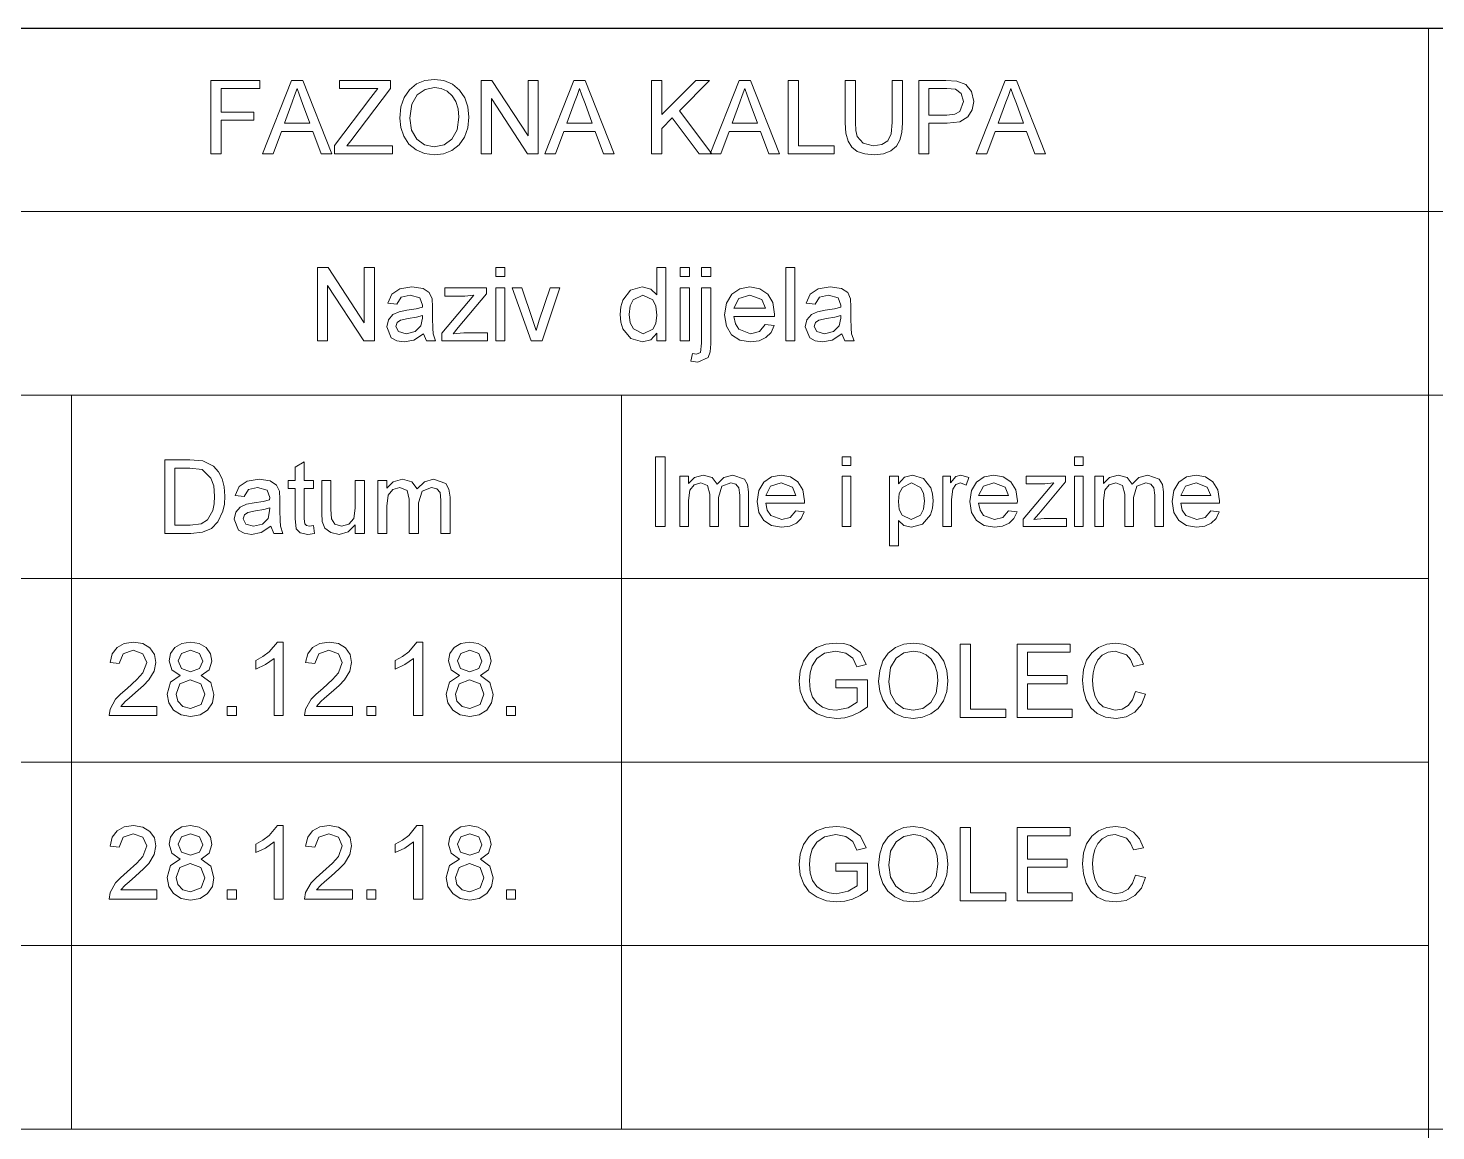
# Model space of a CAD drawing. Extents: x 0 to 297, y 0 to 420.
# Drawn here: x 233.89 to 260.75, y 18.97 to 40 of the extents above; entities that cross this region are included whole.
import ezdxf

# ---------------------------------------------------------------- set-up
doc = ezdxf.new("R2010")
doc.units = 0

msp = doc.modelspace()

# ---------------------------------------------------------------- linework, layer by layer
at = {"color": 7, "lineweight": 30}
msp.add_line((142.421, 40), (292, 40), dxfattribs=at)
at = {"color": 7, "lineweight": 13}
for p, q in [((260.611, 40), (260.611, 5)), ((142.421, 36.5), (292, 36.5)), ((292, 33), (142.421, 33)), ((142.421, 29.5), (260.611, 29.5)), ((142.421, 26), (260.611, 26)), ((142.421, 22.5), (260.611, 22.5)), ((142.421, 19), (292, 19))]:
    msp.add_line(p, q, dxfattribs=at)
at = {"color": 7, "lineweight": 13, "ltscale": 0.35}
for p, q in [((234.711, 33), (234.711, 19)), ((245.211, 33), (245.211, 19))]:
    msp.add_line(p, q, dxfattribs=at)
at = {"color": 7, "lineweight": 13}
for points in [[(237.376, 37.602), (237.376, 39.002), (238.31, 39.002), (238.31, 38.847), (237.571, 38.847), (237.571, 38.4), (238.193, 38.4), (238.193, 38.244), (237.571, 38.244), (237.571, 37.602)], [(238.357, 37.602), (238.912, 39.002), (239.127, 39.002), (239.682, 37.602), (239.476, 37.602), (239.32, 38.03), (238.719, 38.03), (238.562, 37.602)], [(239.732, 37.602), (239.732, 37.765), (240.429, 38.677), (240.559, 38.847), (239.829, 38.847), (239.829, 39.002), (240.802, 39.002), (240.802, 38.847), (240.042, 37.854), (239.969, 37.758), (240.84, 37.758), (240.84, 37.602)], [(240.977, 38.284), (240.997, 38.498), (241.059, 38.679), (241.161, 38.826), (241.297, 38.935), (241.456, 39), (241.639, 39.022), (241.821, 38.999), (241.984, 38.93), (242.119, 38.82), (242.218, 38.673), (242.279, 38.498), (242.299, 38.3), (242.278, 38.1), (242.214, 37.921), (242.111, 37.775), (241.973, 37.669), (241.812, 37.604), (241.638, 37.583), (241.453, 37.607), (241.289, 37.678), (241.154, 37.79), (241.056, 37.937), (240.996, 38.106)], [(242.532, 37.602), (242.532, 39.002), (242.738, 39.002), (243.427, 37.945), (243.427, 39.002), (243.621, 39.002), (243.621, 37.602), (243.415, 37.602), (242.727, 38.66), (242.727, 37.602)], [(243.746, 37.602), (244.301, 39.002), (244.516, 39.002), (245.071, 37.602), (244.865, 37.602), (244.709, 38.03), (244.108, 38.03), (243.952, 37.602)], [(245.782, 37.602), (245.782, 39.002), (245.977, 39.002), (245.977, 38.354), (246.625, 39.002), (246.891, 39.002), (246.314, 38.426), (246.93, 37.602), (246.692, 37.602), (246.178, 38.289), (245.977, 38.088), (245.977, 37.602)], [(246.899, 37.602), (247.454, 39.002), (247.669, 39.002), (248.224, 37.602), (248.019, 37.602), (247.862, 38.03), (247.261, 38.03), (247.105, 37.602)], [(248.391, 37.602), (248.391, 39.002), (248.585, 39.002), (248.585, 37.758), (249.266, 37.758), (249.266, 37.602)], [(250.374, 39.002), (250.569, 39.002), (250.569, 38.196), (250.557, 38.007), (250.522, 37.862), (250.455, 37.75), (250.351, 37.661), (250.209, 37.602), (250.028, 37.583), (249.851, 37.6), (249.709, 37.65), (249.603, 37.733), (249.533, 37.846), (249.493, 37.998), (249.48, 38.196), (249.48, 39.002), (249.674, 39.002), (249.674, 38.202), (249.682, 38.045), (249.707, 37.936), (249.818, 37.804), (250.012, 37.758), (250.18, 37.781), (250.291, 37.85), (250.354, 37.984), (250.374, 38.202)], [(250.88, 37.602), (250.88, 39.002), (251.399, 39.002), (251.608, 38.989), (251.778, 38.925), (251.888, 38.792), (251.93, 38.604), (251.902, 38.442), (251.82, 38.307), (251.665, 38.216), (251.422, 38.186), (251.074, 38.186), (251.074, 37.602)], [(251.977, 37.602), (252.532, 39.002), (252.747, 39.002), (253.302, 37.602), (253.097, 37.602), (252.94, 38.03), (252.339, 38.03), (252.183, 37.602)], [(238.777, 38.186), (239.262, 38.186), (239.124, 38.563), (239.065, 38.722), (239.019, 38.847), (238.972, 38.718), (238.924, 38.588)], [(241.171, 38.281), (241.204, 38.056), (241.304, 37.884), (241.453, 37.775), (241.637, 37.738), (241.823, 37.775), (241.973, 37.885), (242.071, 38.063), (242.104, 38.301), (242.09, 38.461), (242.048, 38.599), (241.979, 38.712), (241.883, 38.796), (241.768, 38.849), (241.64, 38.866), (241.461, 38.833), (241.309, 38.731), (241.206, 38.552)], [(244.166, 38.186), (244.651, 38.186), (244.513, 38.563), (244.454, 38.722), (244.409, 38.847), (244.361, 38.718), (244.313, 38.588)], [(247.319, 38.186), (247.804, 38.186), (247.666, 38.563), (247.607, 38.722), (247.562, 38.847), (247.514, 38.718), (247.466, 38.588)], [(251.074, 38.341), (251.42, 38.341), (251.567, 38.358), (251.663, 38.409), (251.735, 38.599), (251.693, 38.751), (251.581, 38.834), (251.416, 38.847), (251.074, 38.847)], [(252.397, 38.186), (252.882, 38.186), (252.744, 38.563), (252.685, 38.722), (252.64, 38.847), (252.592, 38.718), (252.545, 38.588)], [(239.407, 34.035), (239.407, 35.435), (239.613, 35.435), (240.302, 34.377), (240.302, 35.435), (240.496, 35.435), (240.496, 34.035), (240.29, 34.035), (239.602, 35.092), (239.602, 34.035)], [(242.81, 35.26), (242.81, 35.435), (242.985, 35.435), (242.985, 35.26)], [(245.882, 34.035), (245.882, 34.181), (245.766, 34.057), (245.607, 34.015), (245.39, 34.081), (245.237, 34.266), (245.196, 34.394), (245.182, 34.539), (245.195, 34.683), (245.232, 34.812), (245.382, 35), (245.606, 35.065), (245.767, 35.023), (245.882, 34.913), (245.882, 35.435), (246.057, 35.435), (246.057, 34.035)], [(246.33, 35.26), (246.33, 35.435), (246.505, 35.435), (246.505, 35.26)], [(246.738, 35.26), (246.738, 35.435), (246.913, 35.435), (246.913, 35.26)], [(248.344, 34.035), (248.344, 35.435), (248.519, 35.435), (248.519, 34.035)], [(241.43, 34.171), (241.246, 34.05), (241.063, 34.015), (240.921, 34.035), (240.816, 34.096), (240.73, 34.303), (240.762, 34.438), (240.848, 34.536), (240.967, 34.592), (241.114, 34.618), (241.288, 34.645), (241.409, 34.676), (241.41, 34.718), (241.364, 34.856), (241.177, 34.91), (241.006, 34.871), (240.924, 34.735), (240.749, 34.754), (240.825, 34.928), (240.978, 35.03), (241.21, 35.065), (241.422, 35.034), (241.542, 34.957), (241.596, 34.839), (241.605, 34.685), (241.605, 34.468), (241.608, 34.28), (241.616, 34.17), (241.663, 34.035), (241.488, 34.035)], [(241.78, 34.035), (241.78, 34.181), (242.394, 34.91), (242.217, 34.89), (241.838, 34.89), (241.838, 35.046), (242.635, 35.046), (242.635, 34.93), (242.095, 34.29), (241.995, 34.171), (242.203, 34.19), (242.655, 34.19), (242.655, 34.035)], [(242.81, 34.035), (242.81, 35.046), (242.985, 35.046), (242.985, 34.035)], [(243.488, 34.035), (243.121, 35.046), (243.307, 35.046), (243.514, 34.44), (243.578, 34.236), (243.641, 34.429), (243.85, 35.046), (244.035, 35.046), (243.693, 34.035)], [(246.33, 34.035), (246.33, 35.046), (246.505, 35.046), (246.505, 34.035)], [(246.532, 33.645), (246.564, 33.795), (246.64, 33.782), (246.714, 33.816), (246.738, 33.989), (246.738, 35.046), (246.913, 35.046), (246.913, 33.981), (246.901, 33.823), (246.865, 33.721), (246.664, 33.626)], [(247.953, 34.346), (248.125, 34.326), (248.063, 34.195), (247.966, 34.097), (247.834, 34.036), (247.67, 34.015), (247.467, 34.049), (247.31, 34.151), (247.211, 34.314), (247.177, 34.532), (247.211, 34.757), (247.312, 34.925), (247.466, 35.03), (247.66, 35.065), (247.848, 35.031), (247.999, 34.929), (248.097, 34.765), (248.13, 34.546), (248.129, 34.501), (247.352, 34.501), (247.382, 34.36), (247.451, 34.256), (247.673, 34.171), (247.842, 34.213)], [(249.413, 34.171), (249.23, 34.05), (249.047, 34.015), (248.905, 34.035), (248.8, 34.096), (248.713, 34.303), (248.746, 34.438), (248.832, 34.536), (248.951, 34.592), (249.098, 34.618), (249.272, 34.645), (249.393, 34.676), (249.394, 34.718), (249.347, 34.856), (249.161, 34.91), (248.989, 34.871), (248.908, 34.735), (248.733, 34.754), (248.809, 34.928), (248.962, 35.03), (249.193, 35.065), (249.406, 35.034), (249.526, 34.957), (249.58, 34.839), (249.588, 34.685), (249.588, 34.468), (249.591, 34.28), (249.6, 34.17), (249.647, 34.035), (249.472, 34.035)], [(245.357, 34.54), (245.377, 34.378), (245.436, 34.263), (245.623, 34.171), (245.807, 34.258), (245.863, 34.369), (245.882, 34.526), (245.863, 34.698), (245.805, 34.817), (245.615, 34.91), (245.431, 34.821), (245.376, 34.706)], [(247.352, 34.657), (247.955, 34.657), (247.886, 34.823), (247.659, 34.91), (247.447, 34.841)], [(241.41, 34.521), (241.297, 34.49), (241.139, 34.464), (240.993, 34.433), (240.928, 34.384), (240.905, 34.312), (240.955, 34.211), (241.102, 34.171), (241.273, 34.212), (241.383, 34.319), (241.409, 34.466)], [(249.394, 34.521), (249.281, 34.49), (249.122, 34.464), (248.977, 34.433), (248.911, 34.384), (248.888, 34.312), (248.939, 34.211), (249.086, 34.171), (249.257, 34.212), (249.366, 34.319), (249.393, 34.466)], [(236.493, 30.364), (236.493, 31.764), (236.971, 31.764), (237.218, 31.744), (237.422, 31.644), (237.518, 31.537), (237.586, 31.405), (237.627, 31.249), (237.641, 31.072), (237.631, 30.922), (237.604, 30.789), (237.509, 30.585), (237.383, 30.458), (237.217, 30.388), (236.994, 30.364)], [(239.332, 30.511), (239.352, 30.36), (239.222, 30.345), (239.076, 30.374), (239.003, 30.45), (238.982, 30.649), (238.982, 31.22), (238.846, 31.22), (238.846, 31.375), (238.982, 31.375), (238.982, 31.625), (239.157, 31.728), (239.157, 31.375), (239.332, 31.375), (239.332, 31.22), (239.157, 31.22), (239.157, 30.638), (239.166, 30.545), (239.196, 30.513), (239.256, 30.5)], [(245.859, 30.497), (245.859, 31.826), (246.044, 31.826), (246.044, 30.497)], [(249.422, 31.66), (249.422, 31.826), (249.588, 31.826), (249.588, 31.66)], [(253.852, 31.66), (253.852, 31.826), (254.018, 31.826), (254.018, 31.66)], [(236.688, 30.52), (236.978, 30.52), (237.189, 30.546), (237.311, 30.62), (237.41, 30.8), (237.437, 30.926), (237.446, 31.075), (237.429, 31.273), (237.376, 31.419), (237.206, 31.58), (236.973, 31.609), (236.688, 31.609)], [(246.321, 30.497), (246.321, 31.457), (246.487, 31.457), (246.487, 31.312), (246.604, 31.431), (246.769, 31.475), (246.94, 31.429), (247.033, 31.301), (247.165, 31.432), (247.332, 31.475), (247.554, 31.396), (247.612, 31.296), (247.631, 31.154), (247.631, 30.497), (247.465, 30.497), (247.465, 31.095), (247.449, 31.233), (247.392, 31.302), (247.294, 31.328), (247.126, 31.261), (247.059, 31.048), (247.059, 30.497), (246.893, 30.497), (246.893, 31.113), (246.853, 31.274), (246.723, 31.328), (246.597, 31.292), (246.513, 31.187), (246.487, 30.989), (246.487, 30.497)], [(248.534, 30.792), (248.697, 30.774), (248.639, 30.649), (248.546, 30.556), (248.421, 30.498), (248.265, 30.479), (248.072, 30.511), (247.923, 30.607), (247.829, 30.762), (247.797, 30.969), (247.829, 31.182), (247.925, 31.342), (248.071, 31.442), (248.256, 31.475), (248.434, 31.443), (248.577, 31.346), (248.671, 31.191), (248.702, 30.983), (248.701, 30.94), (247.963, 30.94), (247.992, 30.806), (248.057, 30.707), (248.268, 30.626), (248.428, 30.666)], [(249.422, 30.497), (249.422, 31.457), (249.588, 31.457), (249.588, 30.497)], [(250.326, 30.128), (250.326, 31.457), (250.492, 31.457), (250.492, 31.31), (250.607, 31.434), (250.762, 31.475), (250.973, 31.412), (251.11, 31.235), (251.145, 31.115), (251.157, 30.984), (251.144, 30.845), (251.104, 30.72), (250.952, 30.541), (250.742, 30.479), (250.597, 30.516), (250.492, 30.612), (250.492, 30.128)], [(251.341, 30.497), (251.341, 31.457), (251.489, 31.457), (251.489, 31.328), (251.586, 31.447), (251.683, 31.475), (251.84, 31.43), (251.787, 31.281), (251.677, 31.328), (251.589, 31.295), (251.533, 31.204), (251.507, 31.01), (251.507, 30.497)], [(252.594, 30.792), (252.757, 30.774), (252.699, 30.649), (252.607, 30.556), (252.481, 30.498), (252.326, 30.479), (252.133, 30.511), (251.984, 30.607), (251.89, 30.762), (251.858, 30.969), (251.89, 31.182), (251.986, 31.342), (252.132, 31.442), (252.316, 31.475), (252.495, 31.443), (252.638, 31.346), (252.731, 31.191), (252.763, 30.983), (252.762, 30.94), (252.024, 30.94), (252.052, 30.806), (252.118, 30.707), (252.329, 30.626), (252.489, 30.666)], [(252.873, 30.497), (252.873, 30.636), (253.457, 31.328), (253.288, 31.309), (252.929, 31.309), (252.929, 31.457), (253.685, 31.457), (253.685, 31.347), (253.173, 30.739), (253.077, 30.626), (253.276, 30.645), (253.704, 30.645), (253.704, 30.497)], [(253.852, 30.497), (253.852, 31.457), (254.018, 31.457), (254.018, 30.497)], [(254.239, 30.497), (254.239, 31.457), (254.405, 31.457), (254.405, 31.312), (254.522, 31.431), (254.688, 31.475), (254.858, 31.429), (254.952, 31.301), (255.084, 31.432), (255.251, 31.475), (255.472, 31.396), (255.53, 31.296), (255.55, 31.154), (255.55, 30.497), (255.384, 30.497), (255.384, 31.095), (255.368, 31.233), (255.31, 31.302), (255.213, 31.328), (255.044, 31.261), (254.978, 31.048), (254.978, 30.497), (254.811, 30.497), (254.811, 31.113), (254.772, 31.274), (254.642, 31.328), (254.516, 31.292), (254.431, 31.187), (254.405, 30.989), (254.405, 30.497)], [(256.452, 30.792), (256.615, 30.774), (256.557, 30.649), (256.464, 30.556), (256.339, 30.498), (256.183, 30.479), (255.99, 30.511), (255.842, 30.607), (255.747, 30.762), (255.716, 30.969), (255.748, 31.182), (255.843, 31.342), (255.99, 31.442), (256.174, 31.475), (256.353, 31.443), (256.496, 31.346), (256.589, 31.191), (256.62, 30.983), (256.619, 30.94), (255.882, 30.94), (255.91, 30.806), (255.976, 30.707), (256.187, 30.626), (256.347, 30.666)], [(238.516, 30.5), (238.332, 30.38), (238.149, 30.345), (238.007, 30.365), (237.902, 30.426), (237.816, 30.633), (237.848, 30.768), (237.934, 30.866), (238.053, 30.922), (238.2, 30.947), (238.374, 30.974), (238.495, 31.006), (238.496, 31.048), (238.45, 31.185), (238.263, 31.239), (238.092, 31.201), (238.01, 31.064), (237.835, 31.084), (237.911, 31.257), (238.064, 31.359), (238.296, 31.395), (238.508, 31.364), (238.628, 31.286), (238.682, 31.168), (238.691, 31.015), (238.691, 30.798), (238.693, 30.61), (238.702, 30.5), (238.749, 30.364), (238.574, 30.364)], [(240.129, 30.364), (240.129, 30.524), (239.995, 30.39), (239.82, 30.345), (239.66, 30.379), (239.549, 30.465), (239.498, 30.592), (239.488, 30.751), (239.488, 31.375), (239.663, 31.375), (239.663, 30.822), (239.673, 30.643), (239.74, 30.539), (239.867, 30.5), (240.008, 30.54), (240.102, 30.646), (240.129, 30.841), (240.129, 31.375), (240.304, 31.375), (240.304, 30.364)], [(240.557, 30.364), (240.557, 31.375), (240.732, 31.375), (240.732, 31.223), (240.855, 31.348), (241.03, 31.395), (241.209, 31.346), (241.308, 31.211), (241.447, 31.349), (241.623, 31.395), (241.856, 31.312), (241.917, 31.206), (241.938, 31.056), (241.938, 30.364), (241.763, 30.364), (241.763, 30.994), (241.746, 31.14), (241.686, 31.212), (241.583, 31.239), (241.406, 31.169), (241.335, 30.945), (241.335, 30.364), (241.16, 30.364), (241.16, 31.014), (241.118, 31.183), (240.982, 31.239), (240.848, 31.202), (240.76, 31.092), (240.732, 30.883), (240.732, 30.364)], [(247.963, 31.088), (248.536, 31.088), (248.47, 31.246), (248.255, 31.328), (248.054, 31.262)], [(250.492, 30.969), (250.51, 30.817), (250.564, 30.71), (250.738, 30.626), (250.916, 30.713), (250.972, 30.823), (250.991, 30.981), (250.972, 31.133), (250.918, 31.241), (250.745, 31.328), (250.569, 31.236), (250.511, 31.123)], [(252.024, 31.088), (252.596, 31.088), (252.531, 31.246), (252.316, 31.328), (252.114, 31.262)], [(255.882, 31.088), (256.454, 31.088), (256.388, 31.246), (256.173, 31.328), (255.972, 31.262)], [(238.496, 30.85), (238.383, 30.819), (238.225, 30.793), (238.079, 30.763), (238.014, 30.714), (237.991, 30.642), (238.041, 30.541), (238.188, 30.5), (238.359, 30.542), (238.468, 30.648), (238.495, 30.796)], [(236.343, 27.063), (236.343, 26.888), (235.43, 26.888), (235.449, 27.011), (235.556, 27.199), (235.647, 27.296), (235.774, 27.405), (235.961, 27.575), (236.074, 27.701), (236.149, 27.902), (236.078, 28.066), (235.892, 28.133), (235.698, 28.066), (235.624, 27.88), (235.449, 27.899), (235.492, 28.067), (235.583, 28.189), (235.719, 28.263), (235.895, 28.288), (236.073, 28.261), (236.209, 28.177), (236.295, 28.053), (236.324, 27.902), (236.293, 27.737), (236.189, 27.567), (236.09, 27.462), (235.938, 27.326), (235.812, 27.219), (235.737, 27.154), (235.658, 27.063)], [(236.787, 27.652), (236.628, 27.762), (236.577, 27.933), (236.605, 28.071), (236.688, 28.186), (236.817, 28.263), (236.983, 28.288), (237.15, 28.262), (237.281, 28.184), (237.365, 28.067), (237.393, 27.928), (237.343, 27.761), (237.188, 27.652), (237.37, 27.516), (237.432, 27.293), (237.402, 27.128), (237.309, 26.991), (237.167, 26.899), (236.985, 26.869), (236.804, 26.9), (236.661, 26.992), (236.569, 27.129), (236.538, 27.298), (236.603, 27.526)], [(238.755, 26.888), (238.58, 26.888), (238.58, 27.979), (238.414, 27.861), (238.23, 27.773), (238.23, 27.938), (238.367, 28.013), (238.486, 28.102), (238.642, 28.288), (238.755, 28.288)], [(240.077, 27.063), (240.077, 26.888), (239.163, 26.888), (239.182, 27.011), (239.289, 27.199), (239.381, 27.296), (239.507, 27.405), (239.694, 27.575), (239.807, 27.701), (239.882, 27.902), (239.811, 28.066), (239.625, 28.133), (239.431, 28.066), (239.357, 27.88), (239.182, 27.899), (239.225, 28.067), (239.316, 28.189), (239.453, 28.263), (239.629, 28.288), (239.806, 28.261), (239.942, 28.177), (240.029, 28.053), (240.057, 27.902), (240.026, 27.737), (239.922, 27.567), (239.823, 27.462), (239.671, 27.326), (239.545, 27.219), (239.471, 27.154), (239.391, 27.063)], [(241.418, 26.888), (241.243, 26.888), (241.243, 27.979), (241.078, 27.861), (240.893, 27.773), (240.893, 27.938), (241.031, 28.013), (241.15, 28.102), (241.306, 28.288), (241.418, 28.288)], [(242.115, 27.652), (241.956, 27.762), (241.905, 27.933), (241.932, 28.071), (242.015, 28.186), (242.145, 28.263), (242.31, 28.288), (242.477, 28.262), (242.608, 28.184), (242.693, 28.067), (242.721, 27.928), (242.67, 27.761), (242.516, 27.652), (242.698, 27.516), (242.76, 27.293), (242.729, 27.128), (242.637, 26.991), (242.494, 26.899), (242.313, 26.869), (242.131, 26.9), (241.989, 26.992), (241.896, 27.129), (241.866, 27.298), (241.93, 27.526)], [(249.299, 27.417), (249.299, 27.572), (249.902, 27.572), (249.902, 27.052), (249.762, 26.957), (249.618, 26.889), (249.471, 26.847), (249.319, 26.834), (249.121, 26.856), (248.942, 26.921), (248.793, 27.029), (248.686, 27.175), (248.621, 27.351), (248.599, 27.546), (248.621, 27.743), (248.685, 27.926), (248.79, 28.079), (248.932, 28.187), (249.106, 28.251), (249.304, 28.272), (249.449, 28.26), (249.58, 28.224), (249.773, 28.089), (249.879, 27.863), (249.701, 27.818), (249.623, 27.984), (249.491, 28.081), (249.3, 28.117), (249.082, 28.078), (248.934, 27.976), (248.846, 27.837), (248.807, 27.701), (248.794, 27.554), (248.81, 27.381), (248.857, 27.239), (248.936, 27.128), (249.043, 27.051), (249.169, 27.005), (249.303, 26.989), (249.535, 27.038), (249.708, 27.142), (249.708, 27.417)], [(250.116, 27.535), (250.136, 27.749), (250.198, 27.929), (250.301, 28.077), (250.436, 28.185), (250.595, 28.251), (250.778, 28.272), (250.96, 28.249), (251.123, 28.18), (251.258, 28.07), (251.357, 27.924), (251.418, 27.748), (251.438, 27.551), (251.417, 27.35), (251.353, 27.172), (251.251, 27.026), (251.113, 26.919), (250.951, 26.855), (250.777, 26.834), (250.592, 26.857), (250.428, 26.928), (250.293, 27.041), (250.195, 27.187), (250.136, 27.356)], [(251.671, 26.853), (251.671, 28.253), (251.866, 28.253), (251.866, 27.009), (252.546, 27.009), (252.546, 26.853)], [(252.76, 26.853), (252.76, 28.253), (253.771, 28.253), (253.771, 28.097), (252.955, 28.097), (252.955, 27.65), (253.713, 27.65), (253.713, 27.495), (252.955, 27.495), (252.955, 27.009), (253.81, 27.009), (253.81, 26.853)], [(255.016, 27.344), (255.21, 27.298), (255.131, 27.098), (255.006, 26.953), (254.842, 26.863), (254.646, 26.834), (254.446, 26.857), (254.287, 26.925), (254.166, 27.037), (254.077, 27.19), (254.023, 27.37), (254.005, 27.563), (254.025, 27.767), (254.085, 27.943), (254.182, 28.085), (254.314, 28.188), (254.469, 28.251), (254.64, 28.272), (254.826, 28.246), (254.98, 28.166), (255.096, 28.039), (255.171, 27.868), (254.977, 27.826), (254.922, 27.957), (254.846, 28.047), (254.631, 28.117), (254.493, 28.098), (254.381, 28.04), (254.296, 27.949), (254.24, 27.833), (254.209, 27.701), (254.199, 27.565), (254.212, 27.398), (254.249, 27.253), (254.312, 27.137), (254.402, 27.055), (254.628, 26.989), (254.764, 27.012), (254.877, 27.079), (254.963, 27.19)], [(236.752, 27.934), (236.812, 27.783), (236.987, 27.724), (237.158, 27.783), (237.218, 27.925), (237.156, 28.073), (236.985, 28.133), (236.813, 28.074)], [(242.08, 27.934), (242.14, 27.783), (242.315, 27.724), (242.486, 27.783), (242.546, 27.925), (242.484, 28.073), (242.313, 28.133), (242.141, 28.074)], [(250.31, 27.532), (250.343, 27.306), (250.443, 27.134), (250.593, 27.025), (250.776, 26.989), (250.962, 27.026), (251.112, 27.136), (251.211, 27.313), (251.244, 27.552), (251.23, 27.712), (251.187, 27.85), (251.118, 27.963), (251.022, 28.047), (250.907, 28.099), (250.779, 28.117), (250.6, 28.083), (250.449, 27.982), (250.345, 27.802)], [(236.713, 27.299), (236.741, 27.163), (236.84, 27.061), (236.987, 27.024), (237.186, 27.101), (237.257, 27.294), (237.183, 27.491), (236.981, 27.569), (236.784, 27.492)], [(242.041, 27.299), (242.069, 27.163), (242.168, 27.061), (242.314, 27.024), (242.513, 27.101), (242.585, 27.294), (242.511, 27.491), (242.309, 27.569), (242.112, 27.492)], [(237.685, 26.888), (237.685, 27.063), (237.86, 27.063), (237.86, 26.888)], [(240.349, 26.888), (240.349, 27.063), (240.524, 27.063), (240.524, 26.888)], [(243.013, 26.888), (243.013, 27.063), (243.188, 27.063), (243.188, 26.888)], [(236.343, 23.563), (236.343, 23.388), (235.43, 23.388), (235.449, 23.511), (235.556, 23.699), (235.647, 23.796), (235.774, 23.905), (235.961, 24.075), (236.074, 24.201), (236.149, 24.402), (236.078, 24.566), (235.892, 24.633), (235.698, 24.566), (235.624, 24.38), (235.449, 24.399), (235.492, 24.567), (235.583, 24.689), (235.719, 24.763), (235.895, 24.788), (236.073, 24.761), (236.209, 24.677), (236.295, 24.553), (236.324, 24.402), (236.293, 24.237), (236.189, 24.067), (236.09, 23.962), (235.938, 23.826), (235.812, 23.719), (235.737, 23.654), (235.658, 23.563)], [(236.787, 24.152), (236.628, 24.262), (236.577, 24.433), (236.605, 24.571), (236.688, 24.686), (236.817, 24.763), (236.983, 24.788), (237.15, 24.762), (237.281, 24.684), (237.365, 24.567), (237.393, 24.428), (237.343, 24.261), (237.188, 24.152), (237.37, 24.016), (237.432, 23.793), (237.402, 23.628), (237.309, 23.491), (237.167, 23.399), (236.985, 23.369), (236.804, 23.4), (236.661, 23.492), (236.569, 23.629), (236.538, 23.798), (236.603, 24.026)], [(238.755, 23.388), (238.58, 23.388), (238.58, 24.479), (238.414, 24.361), (238.23, 24.273), (238.23, 24.438), (238.367, 24.513), (238.486, 24.602), (238.642, 24.788), (238.755, 24.788)], [(240.077, 23.563), (240.077, 23.388), (239.163, 23.388), (239.182, 23.511), (239.289, 23.699), (239.381, 23.796), (239.507, 23.905), (239.694, 24.075), (239.807, 24.201), (239.882, 24.402), (239.811, 24.566), (239.625, 24.633), (239.431, 24.566), (239.357, 24.38), (239.182, 24.399), (239.225, 24.567), (239.316, 24.689), (239.453, 24.763), (239.629, 24.788), (239.806, 24.761), (239.942, 24.677), (240.029, 24.553), (240.057, 24.402), (240.026, 24.237), (239.922, 24.067), (239.823, 23.962), (239.671, 23.826), (239.545, 23.719), (239.471, 23.654), (239.391, 23.563)], [(241.418, 23.388), (241.243, 23.388), (241.243, 24.479), (241.078, 24.361), (240.893, 24.273), (240.893, 24.438), (241.031, 24.513), (241.15, 24.602), (241.306, 24.788), (241.418, 24.788)], [(242.115, 24.152), (241.956, 24.262), (241.905, 24.433), (241.932, 24.571), (242.015, 24.686), (242.145, 24.763), (242.31, 24.788), (242.477, 24.762), (242.608, 24.684), (242.693, 24.567), (242.721, 24.428), (242.67, 24.261), (242.516, 24.152), (242.698, 24.016), (242.76, 23.793), (242.729, 23.628), (242.637, 23.491), (242.494, 23.399), (242.313, 23.369), (242.131, 23.4), (241.989, 23.492), (241.896, 23.629), (241.866, 23.798), (241.93, 24.026)], [(249.299, 23.917), (249.299, 24.072), (249.902, 24.072), (249.902, 23.552), (249.762, 23.457), (249.618, 23.389), (249.471, 23.347), (249.319, 23.334), (249.121, 23.356), (248.942, 23.421), (248.793, 23.529), (248.686, 23.675), (248.621, 23.851), (248.599, 24.046), (248.621, 24.243), (248.685, 24.426), (248.79, 24.579), (248.932, 24.687), (249.106, 24.751), (249.304, 24.772), (249.449, 24.76), (249.58, 24.724), (249.773, 24.589), (249.879, 24.363), (249.701, 24.318), (249.623, 24.484), (249.491, 24.581), (249.3, 24.617), (249.082, 24.578), (248.934, 24.476), (248.846, 24.337), (248.807, 24.201), (248.794, 24.054), (248.81, 23.881), (248.857, 23.739), (248.936, 23.628), (249.043, 23.551), (249.169, 23.505), (249.303, 23.489), (249.535, 23.538), (249.708, 23.642), (249.708, 23.917)], [(250.116, 24.035), (250.136, 24.249), (250.198, 24.429), (250.301, 24.577), (250.436, 24.685), (250.595, 24.751), (250.778, 24.772), (250.96, 24.749), (251.123, 24.68), (251.258, 24.57), (251.357, 24.424), (251.418, 24.248), (251.438, 24.051), (251.417, 23.85), (251.353, 23.672), (251.251, 23.526), (251.113, 23.419), (250.951, 23.355), (250.777, 23.334), (250.592, 23.357), (250.428, 23.428), (250.293, 23.541), (250.195, 23.687), (250.136, 23.856)], [(251.671, 23.353), (251.671, 24.753), (251.866, 24.753), (251.866, 23.509), (252.546, 23.509), (252.546, 23.353)], [(252.76, 23.353), (252.76, 24.753), (253.771, 24.753), (253.771, 24.597), (252.955, 24.597), (252.955, 24.15), (253.713, 24.15), (253.713, 23.995), (252.955, 23.995), (252.955, 23.509), (253.81, 23.509), (253.81, 23.353)], [(255.016, 23.844), (255.21, 23.798), (255.131, 23.598), (255.006, 23.453), (254.842, 23.363), (254.646, 23.334), (254.446, 23.357), (254.287, 23.425), (254.166, 23.537), (254.077, 23.69), (254.023, 23.87), (254.005, 24.063), (254.025, 24.267), (254.085, 24.443), (254.182, 24.585), (254.314, 24.688), (254.469, 24.751), (254.64, 24.772), (254.826, 24.746), (254.98, 24.666), (255.096, 24.539), (255.171, 24.368), (254.977, 24.326), (254.922, 24.457), (254.846, 24.547), (254.631, 24.617), (254.493, 24.598), (254.381, 24.54), (254.296, 24.449), (254.24, 24.333), (254.209, 24.201), (254.199, 24.065), (254.212, 23.898), (254.249, 23.753), (254.312, 23.637), (254.402, 23.555), (254.628, 23.489), (254.764, 23.512), (254.877, 23.579), (254.963, 23.69)], [(236.752, 24.434), (236.812, 24.283), (236.987, 24.224), (237.158, 24.283), (237.218, 24.425), (237.156, 24.573), (236.985, 24.633), (236.813, 24.574)], [(242.08, 24.434), (242.14, 24.283), (242.315, 24.224), (242.486, 24.283), (242.546, 24.425), (242.484, 24.573), (242.313, 24.633), (242.141, 24.574)], [(250.31, 24.032), (250.343, 23.806), (250.443, 23.634), (250.593, 23.525), (250.776, 23.489), (250.962, 23.526), (251.112, 23.636), (251.211, 23.813), (251.244, 24.052), (251.23, 24.212), (251.187, 24.35), (251.118, 24.463), (251.022, 24.547), (250.907, 24.599), (250.779, 24.617), (250.6, 24.583), (250.449, 24.482), (250.345, 24.302)], [(236.713, 23.799), (236.741, 23.663), (236.84, 23.561), (236.987, 23.524), (237.186, 23.601), (237.257, 23.794), (237.183, 23.991), (236.981, 24.069), (236.784, 23.992)], [(242.041, 23.799), (242.069, 23.663), (242.168, 23.561), (242.314, 23.524), (242.513, 23.601), (242.585, 23.794), (242.511, 23.991), (242.309, 24.069), (242.112, 23.992)], [(237.685, 23.388), (237.685, 23.563), (237.86, 23.563), (237.86, 23.388)], [(240.349, 23.388), (240.349, 23.563), (240.524, 23.563), (240.524, 23.388)], [(243.013, 23.388), (243.013, 23.563), (243.188, 23.563), (243.188, 23.388)]]:
    msp.add_lwpolyline(points, close=True, dxfattribs=at)

doc.saveas('drawing.dxf')
